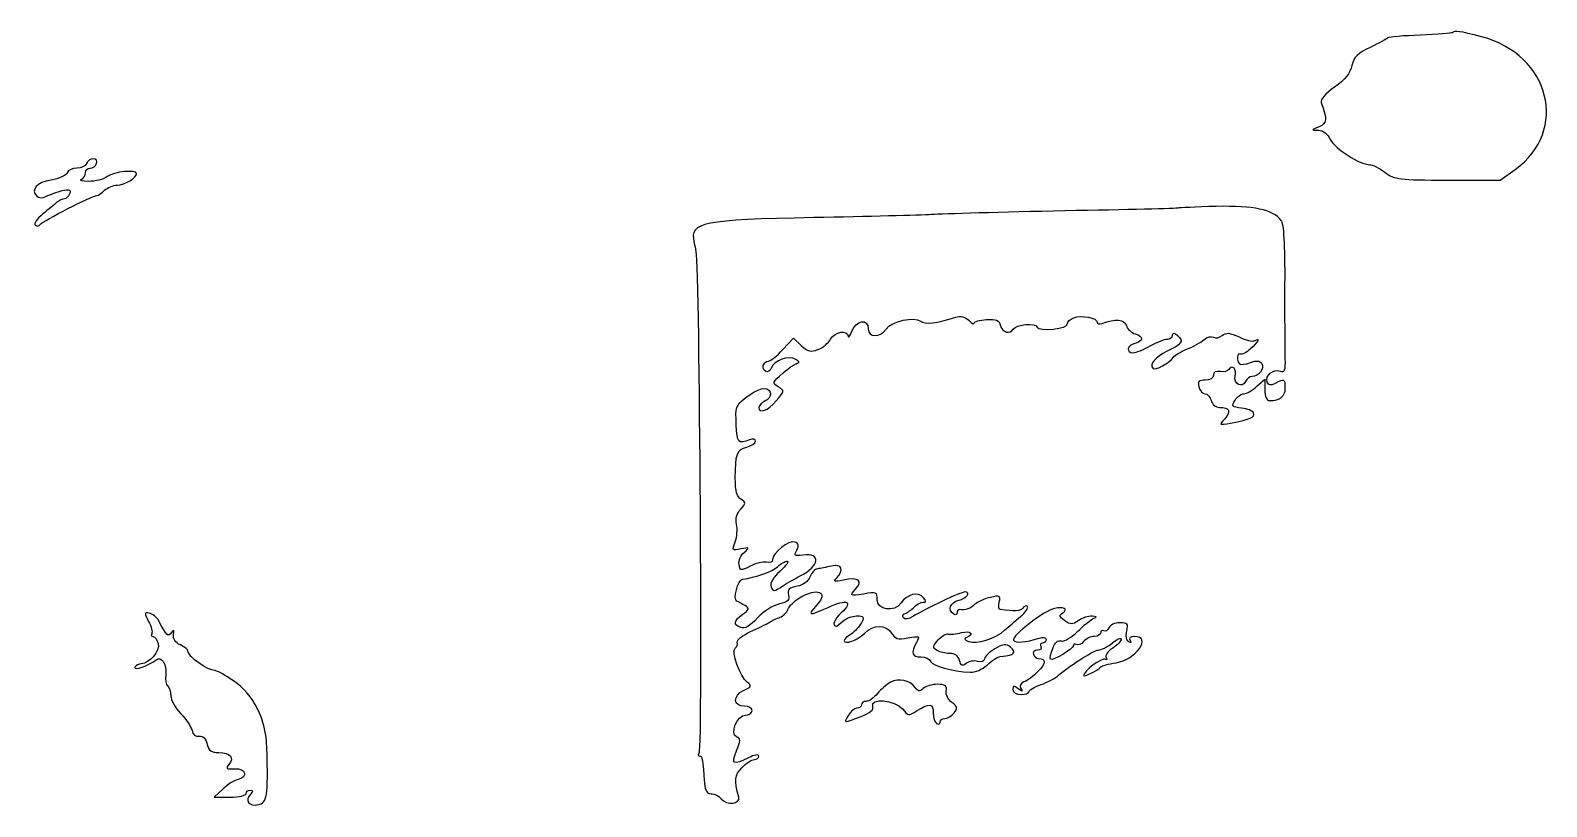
# Model space of a CAD drawing. Extents: x 0 to 69.4, y 0 to 30.3.
# Drawn here: x -0.01 to 7.69, y 11.08 to 15.02 of the extents above; entities that cross this region are included whole.
import ezdxf

# ---------------------------------------------------------------- set-up
doc = ezdxf.new("R2010")
doc.units = 0
doc.header["$MEASUREMENT"] = 0
doc.layers.get('0').update_dxf_attribs({"linetype": 'CONTINUOUS'})

msp = doc.modelspace()

# ---------------------------------------------------------------- linework, layer by layer
at = {"color": 0, "linetype": 'CONTINUOUS'}
for p, q in [((7.20975, 15.0088), (7.20975, 15.0088)), ((0.27306, 14.3439), (0.27306, 14.3439)), ((7.18544, 14.2606), (7.45107, 14.2606)), ((7.45107, 14.2606), (7.5274, 14.3143)), ((5.81754, 14.1182), (5.81754, 14.1182)), ((3.80908, 13.3995), (3.8629, 13.4568)), ((3.8629, 13.4568), (3.90283, 13.4204)), ((6.21679, 13.2138), (6.25672, 13.2502)), ((6.25672, 13.2502), (6.25672, 13.1964)), ((0.58898, 12.0195), (0.58898, 12.0195)), ((5.18913, 12.0854), (5.18913, 12.0854)), ((4.3559, 11.7104), (4.3559, 11.7104)), ((0.96739, 11.1688), (0.92225, 11.1272)), ((0.92225, 11.1272), (1.00385, 11.1272))]:
    msp.add_line(p, q, dxfattribs=at)
for points in [[(7.35732, 14.9879), (7.24447, 15.0174), (7.2219, 15.0208), (7.20975, 15.0088)], [(6.88167, 14.9826), (6.87646, 14.9775), (6.83653, 14.9549), (6.79139, 14.934)], [(7.04656, 14.9965), (6.96153, 14.9931), (6.88688, 14.9879), (6.88167, 14.9826)], [(7.20975, 15.0088), (7.20628, 15.0053), (7.13336, 15), (7.04656, 14.9965)], [(7.5274, 14.3143), (7.80344, 14.5122), (7.70449, 14.8976), (7.35732, 14.9879)], [(6.79139, 14.934), (6.72889, 14.9046), (6.70806, 14.8854), (6.69938, 14.8421)], [(6.69938, 14.8421), (6.69069, 14.8039), (6.66292, 14.7692), (6.61083, 14.7326)], [(6.61083, 14.7326), (6.56396, 14.6997), (6.53792, 14.6685), (6.54313, 14.6546)], [(6.54313, 14.6546), (6.57438, 14.5713), (6.57264, 14.5469), (6.53271, 14.5313)], [(6.53271, 14.5313), (6.4911, 14.5139), (6.4911, 14.5139), (6.52924, 14.5139)], [(6.52924, 14.5139), (6.55181, 14.5122), (6.57611, 14.4949), (6.59, 14.4653)], [(6.59, 14.4653), (6.61257, 14.4203), (6.74104, 14.3386), (6.78965, 14.3386)], [(0.27306, 14.3439), (0.26785, 14.3317), (0.24702, 14.3213), (0.22445, 14.3213)], [(0.30778, 14.3682), (0.29389, 14.3682), (0.27827, 14.3578), (0.27306, 14.3439)], [(0.29216, 14.3213), (0.30604, 14.3213), (0.31993, 14.3317), (0.32514, 14.3439)], [(0.32514, 14.3439), (0.33035, 14.3578), (0.32167, 14.3682), (0.30778, 14.3682)], [(6.78965, 14.3386), (6.80354, 14.3386), (6.83826, 14.3213), (6.86604, 14.3004)], [(0.09424, 14.2606), (0.02132, 14.2483), (-0.01166, 14.2119), (0.02132, 14.1789)], [(0.17584, 14.2969), (0.17063, 14.2831), (0.13417, 14.2675), (0.09424, 14.2606)], [(0.22445, 14.3213), (0.20188, 14.3213), (0.18104, 14.3108), (0.17584, 14.2969)], [(0.28521, 14.2536), (0.25222, 14.2536), (0.23486, 14.2588), (0.24702, 14.264)], [(0.24702, 14.264), (0.25743, 14.2675), (0.26785, 14.2831), (0.26785, 14.2969)], [(0.26785, 14.2969), (0.26785, 14.3108), (0.27827, 14.3213), (0.29216, 14.3213)], [(0.37891, 14.2779), (0.36155, 14.264), (0.3182, 14.2536), (0.28521, 14.2536)], [(0.52821, 14.2935), (0.52821, 14.3143), (0.41189, 14.3039), (0.37891, 14.2779)], [(0.42925, 14.2344), (0.46745, 14.2363), (0.52821, 14.271), (0.52821, 14.2935)], [(6.86604, 14.3004), (6.91639, 14.2622), (6.93722, 14.2606), (7.18544, 14.2606)], [(0.02132, 14.1789), (0.03174, 14.1685), (0.0491, 14.1668), (0.06993, 14.1789)], [(0.03868, 14.0349), (0.05257, 14.0539), (0.30431, 14.1824), (0.32688, 14.1824)], [(0.06993, 14.1789), (0.08903, 14.1876), (0.12375, 14.1997), (0.14979, 14.2067)], [(0.14979, 14.2067), (0.18799, 14.2154), (0.19493, 14.2119), (0.18799, 14.1911)], [(0.18799, 14.1911), (0.18104, 14.1772), (0.17063, 14.165), (0.16195, 14.165)], [(0.32688, 14.1824), (0.33382, 14.1824), (0.35118, 14.1946), (0.36502, 14.2085)], [(0.36502, 14.2085), (0.38064, 14.2224), (0.40842, 14.2344), (0.42925, 14.2344)], [(0.12375, 14.1476), (0.1116, 14.1372), (0.08035, 14.1113), (0.05084, 14.0869)], [(0.16195, 14.165), (0.15153, 14.165), (0.1359, 14.1564), (0.12375, 14.1476)], [(5.24121, 14.1043), (4.92529, 14.0974), (4.62147, 14.0886), (4.56424, 14.0851)], [(5.81754, 14.1182), (5.81581, 14.1164), (5.55544, 14.1094), (5.24121, 14.1043)], [(6.01025, 14.1268), (5.90608, 14.1233), (5.81928, 14.1199), (5.81754, 14.1182)], [(6.34006, 14.0557), (6.29492, 14.1113), (6.2029, 14.1303), (6.01025, 14.1268)], [(0.05084, 14.0869), (0.02306, 14.0643), (0.0057, 14.0383), (0.01264, 14.0314)], [(0.01264, 14.0314), (0.02132, 14.0244), (0.03174, 14.0261), (0.03868, 14.0349)], [(3.96707, 14.0696), (3.40115, 14.0592), (3.33692, 14.0453), (3.35775, 13.9481)], [(4.56424, 14.0851), (4.50694, 14.0817), (4.23785, 14.0747), (3.96707, 14.0696)], [(6.35915, 13.7293), (6.36089, 13.9342), (6.35394, 14.04), (6.34006, 14.0557)], [(3.35775, 13.9481), (3.35949, 13.9394), (3.36469, 13.9151), (3.36817, 13.896)], [(3.36817, 13.896), (3.38553, 13.8144), (3.40115, 11.3789), (3.38379, 11.3529)], [(6.36089, 13.3544), (6.35915, 13.3943), (6.35915, 13.5627), (6.35915, 13.7293)], [(4.15972, 13.4932), (4.18056, 13.5488), (4.24306, 13.5592), (4.24306, 13.5054)], [(4.33333, 13.5036), (4.36111, 13.5436), (4.47743, 13.5696), (4.50868, 13.5436)], [(4.50868, 13.5436), (4.52951, 13.5262), (4.59201, 13.5332), (4.68744, 13.5644)], [(4.68744, 13.5644), (4.71175, 13.5713), (4.73606, 13.5661), (4.75342, 13.5488)], [(4.78119, 13.5349), (4.78119, 13.5418), (4.80897, 13.5505), (4.84369, 13.5523)], [(4.84369, 13.5523), (4.89231, 13.5557), (4.90793, 13.5488), (4.91488, 13.521)], [(5.2551, 13.5314), (5.25336, 13.5418), (5.26725, 13.554), (5.28635, 13.5609)], [(5.28635, 13.5609), (5.32628, 13.5766), (5.40614, 13.5609), (5.40614, 13.5384)], [(5.42871, 13.5314), (5.49989, 13.5575), (5.54329, 13.554), (5.55371, 13.5227)], [(4.05214, 13.4533), (4.07297, 13.4915), (4.13894, 13.5019), (4.14068, 13.4672)], [(4.14068, 13.4672), (4.14068, 13.4551), (4.14931, 13.4655), (4.15972, 13.4932)], [(4.24306, 13.5054), (4.24306, 13.4603), (4.30208, 13.4586), (4.33333, 13.5036)], [(4.75342, 13.5488), (4.76904, 13.5332), (4.78119, 13.5262), (4.78119, 13.5349)], [(4.91488, 13.521), (4.92356, 13.4863), (4.96349, 13.4759), (4.97911, 13.5036)], [(4.97911, 13.5036), (4.99474, 13.5279), (5.09196, 13.5366), (5.10058, 13.5141)], [(5.10058, 13.5141), (5.10926, 13.4898), (5.26031, 13.5054), (5.2551, 13.5314)], [(5.40614, 13.5384), (5.40614, 13.5297), (5.41656, 13.5279), (5.42871, 13.5314)], [(5.55371, 13.5227), (5.55892, 13.5036), (5.57969, 13.4846), (5.59879, 13.4794)], [(5.59879, 13.4794), (5.64219, 13.4655), (5.64046, 13.4429), (5.59706, 13.4308)], [(5.78803, 13.4724), (5.78803, 13.4863), (5.79671, 13.4863), (5.81407, 13.4707)], [(6.03971, 13.4707), (6.06054, 13.4881), (6.0779, 13.4863), (6.12651, 13.4638)], [(3.73617, 13.3405), (3.74658, 13.3405), (3.77957, 13.3665), (3.80908, 13.3995)], [(3.90283, 13.4204), (3.93582, 13.3891), (3.95144, 13.3856), (3.9879, 13.3995)], [(3.9879, 13.3995), (4.01221, 13.4099), (4.04172, 13.4325), (4.05214, 13.4533)], [(5.59706, 13.4308), (5.55718, 13.4204), (5.55024, 13.3839), (5.58838, 13.3839)], [(5.58838, 13.3839), (5.60226, 13.3839), (5.64046, 13.3995), (5.67518, 13.4186)], [(5.67518, 13.4186), (5.7099, 13.4377), (5.7481, 13.4533), (5.76199, 13.4533)], [(5.81407, 13.4707), (5.84706, 13.4429), (5.8349, 13.4256), (5.76025, 13.3908)], [(5.76199, 13.4533), (5.77588, 13.4533), (5.78803, 13.462), (5.78803, 13.4724)], [(5.7915, 13.3596), (5.79844, 13.37), (5.82969, 13.3891), (5.86094, 13.4013)], [(5.86094, 13.4013), (5.89219, 13.4134), (5.93213, 13.436), (5.94775, 13.4499)], [(5.94775, 13.4499), (5.96338, 13.4638), (5.98594, 13.469), (5.99636, 13.462)], [(5.99636, 13.462), (6.00678, 13.4551), (6.02588, 13.4603), (6.03971, 13.4707)], [(6.12651, 13.4638), (6.1595, 13.4464), (6.19596, 13.4395), (6.20464, 13.4447)], [(6.18381, 13.403), (6.16471, 13.3839), (6.1404, 13.3717), (6.13172, 13.377)], [(6.20464, 13.4447), (6.23589, 13.4638), (6.22374, 13.4377), (6.18381, 13.403)], [(3.72228, 13.2884), (3.69797, 13.3023), (3.71012, 13.3405), (3.73617, 13.3405)], [(3.87506, 13.3492), (3.8386, 13.3717), (3.76568, 13.3457), (3.75006, 13.3058)], [(3.81082, 13.2815), (3.84381, 13.3092), (3.87853, 13.3318), (3.88721, 13.3318)], [(3.88721, 13.3318), (3.89762, 13.3318), (3.89068, 13.3405), (3.87506, 13.3492)], [(5.76025, 13.3908), (5.70122, 13.3631), (5.66824, 13.3231), (5.68907, 13.304)], [(5.68907, 13.304), (5.69949, 13.2919), (5.77414, 13.3336), (5.7915, 13.3596)], [(6.10568, 13.2641), (6.1161, 13.3006), (6.09179, 13.3249), (6.07443, 13.2988)], [(6.13172, 13.377), (6.1161, 13.3874), (6.11263, 13.344), (6.12825, 13.3266)], [(6.12825, 13.3266), (6.13346, 13.3214), (6.1595, 13.3249), (6.18381, 13.3336)], [(6.18381, 13.3336), (6.21506, 13.3457), (6.23068, 13.344), (6.2411, 13.3283)], [(6.2411, 13.3283), (6.25672, 13.3023), (6.22721, 13.2624), (6.19249, 13.2624)], [(6.33485, 13.2902), (6.35742, 13.2815), (6.36263, 13.2936), (6.36089, 13.3544)], [(3.75006, 13.3058), (3.74485, 13.2902), (3.73096, 13.2832), (3.72228, 13.2884)], [(3.78651, 13.2103), (3.75353, 13.2294), (3.75526, 13.2329), (3.81082, 13.2815)], [(5.95469, 13.245), (5.92171, 13.245), (5.91476, 13.2381), (5.92171, 13.2103)], [(5.99636, 13.2693), (5.99636, 13.2554), (5.979, 13.245), (5.95469, 13.245)], [(6.03108, 13.2884), (6.00851, 13.2919), (5.99636, 13.2849), (5.99636, 13.2693)], [(6.07443, 13.2988), (6.06922, 13.2902), (6.05013, 13.2849), (6.03108, 13.2884)], [(6.1595, 13.2381), (6.14561, 13.2016), (6.09526, 13.2259), (6.10568, 13.2641)], [(6.19249, 13.2624), (6.18033, 13.2624), (6.16471, 13.252), (6.1595, 13.2381)], [(6.26888, 13.2346), (6.25672, 13.2676), (6.30013, 13.304), (6.33485, 13.2902)], [(6.36089, 13.2033), (6.36089, 13.2502), (6.35568, 13.252), (6.30881, 13.2277)], [(3.61469, 13.1513), (3.68235, 13.2033), (3.73269, 13.2172), (3.74485, 13.1842)], [(3.74485, 13.1842), (3.75179, 13.1686), (3.74137, 13.1513), (3.72228, 13.1408)], [(3.7761, 13.1391), (3.81776, 13.1877), (3.8195, 13.1895), (3.78651, 13.2103)], [(5.92171, 13.2103), (5.92692, 13.1912), (5.94081, 13.1756), (5.95296, 13.1756)], [(5.95296, 13.1756), (5.96511, 13.1756), (5.979, 13.1599), (5.98421, 13.1408)], [(6.10568, 13.1426), (6.1161, 13.1599), (6.13693, 13.1756), (6.15082, 13.1756)], [(6.15082, 13.1756), (6.16471, 13.1756), (6.19422, 13.1929), (6.21679, 13.2138)], [(6.25672, 13.1964), (6.25672, 13.1599), (6.2654, 13.1408), (6.28103, 13.1408)], [(6.30881, 13.2277), (6.28624, 13.2155), (6.27582, 13.2172), (6.26888, 13.2346)], [(6.28103, 13.1408), (6.33311, 13.1408), (6.36089, 13.1634), (6.36089, 13.2033)], [(3.57303, 13.0193), (3.56782, 13.1044), (3.57303, 13.1183), (3.61469, 13.1513)], [(3.72228, 13.1408), (3.70318, 13.1304), (3.68756, 13.1148), (3.68756, 13.1061)], [(3.68756, 13.1061), (3.68756, 13.0731), (3.73269, 13.0888), (3.7761, 13.1391)], [(5.98421, 13.1408), (5.98942, 13.1217), (6.00851, 13.1061), (6.02588, 13.1061)], [(6.02588, 13.1061), (6.0779, 13.1061), (6.08658, 13.087), (6.0536, 13.0488)], [(6.13867, 13.1027), (6.09006, 13.1079), (6.08658, 13.1113), (6.10568, 13.1426)], [(6.19943, 13.0766), (6.19596, 13.0888), (6.16818, 13.0992), (6.13867, 13.1027)], [(3.64074, 12.9413), (3.58171, 12.9187), (3.5765, 12.9239), (3.57303, 13.0193)], [(6.0536, 13.0488), (6.0224, 13.0159), (6.02414, 13.0159), (6.08311, 13.0263)], [(6.08311, 13.0263), (6.18728, 13.0471), (6.20638, 13.0558), (6.19943, 13.0766)], [(3.67025, 12.9343), (3.67025, 12.9465), (3.6581, 12.9482), (3.64074, 12.9413)], [(3.56782, 12.7468), (3.56782, 12.8683), (3.5765, 12.8926), (3.62685, 12.9048)], [(3.62685, 12.9048), (3.65115, 12.9117), (3.67025, 12.9239), (3.67025, 12.9343)], [(3.59733, 12.6392), (3.5765, 12.6513), (3.56782, 12.6791), (3.56782, 12.7468)], [(3.5956, 12.5888), (3.62337, 12.6201), (3.62337, 12.6235), (3.59733, 12.6392)], [(3.57476, 12.5125), (3.56782, 12.5403), (3.57476, 12.5663), (3.5956, 12.5888)], [(3.56782, 12.4239), (3.5765, 12.45), (3.57997, 12.4899), (3.57476, 12.5125)], [(3.59733, 12.3875), (3.55219, 12.3771), (3.55046, 12.3788), (3.56782, 12.4239)], [(3.86985, 12.4222), (3.84033, 12.4343), (3.757, 12.3684), (3.757, 12.3319)], [(3.88026, 12.3805), (3.89242, 12.4048), (3.89068, 12.4153), (3.86985, 12.4222)], [(3.58692, 12.3093), (3.58344, 12.3284), (3.5956, 12.3562), (3.61296, 12.3701)], [(3.61296, 12.3701), (3.64247, 12.3944), (3.64074, 12.3962), (3.59733, 12.3875)], [(3.72575, 12.3198), (3.70839, 12.3232), (3.67199, 12.3146), (3.64421, 12.3007)], [(3.757, 12.3319), (3.757, 12.3198), (3.74311, 12.3146), (3.72575, 12.3198)], [(3.78304, 12.2972), (3.79867, 12.3128), (3.82124, 12.325), (3.83165, 12.325)], [(3.83165, 12.325), (3.84207, 12.325), (3.82644, 12.3024), (3.79519, 12.2746)], [(3.91151, 12.3562), (3.86985, 12.3493), (3.86464, 12.3528), (3.88026, 12.3805)], [(3.89762, 12.2503), (3.99658, 12.2989), (4.00526, 12.3701), (3.91151, 12.3562)], [(3.64421, 12.3007), (3.59386, 12.2746), (3.59212, 12.2746), (3.58692, 12.3093)], [(3.60601, 12.2347), (3.66678, 12.2399), (3.75874, 12.2729), (3.78304, 12.2972)], [(3.79519, 12.2746), (3.75874, 12.2416), (3.74311, 12.2139), (3.75006, 12.1948)], [(3.80735, 12.1982), (3.83165, 12.2139), (3.87332, 12.2382), (3.89762, 12.2503)], [(3.94797, 12.2468), (3.93929, 12.2225), (3.91325, 12.2034), (3.882, 12.1982)], [(3.98617, 12.2868), (3.97228, 12.285), (3.95492, 12.2677), (3.94797, 12.2468)], [(4.05735, 12.3007), (4.02957, 12.2937), (3.99832, 12.2885), (3.98617, 12.2868)], [(4.08339, 12.2399), (4.12158, 12.2816), (4.10943, 12.3128), (4.05735, 12.3007)], [(4.17882, 12.1826), (4.21875, 12.226), (4.19444, 12.2451), (4.11638, 12.2295)], [(3.5765, 12.1218), (3.55393, 12.1288), (3.58171, 12.2312), (3.60601, 12.2347)], [(3.75006, 12.1948), (3.76047, 12.1705), (3.76568, 12.1705), (3.80735, 12.1982)], [(3.882, 12.1982), (3.84033, 12.1896), (3.83165, 12.1809), (3.8386, 12.1531)], [(3.89415, 12.1392), (3.98443, 12.193), (4.04346, 12.1687), (3.98269, 12.1028)], [(4.11638, 12.2295), (4.07124, 12.2191), (4.06429, 12.2208), (4.08339, 12.2399)], [(4.21875, 12.1583), (4.14757, 12.1479), (4.14757, 12.1479), (4.17882, 12.1826)], [(4.28819, 12.1305), (4.28993, 12.1687), (4.28472, 12.1705), (4.21875, 12.1583)], [(4.52257, 12.1409), (4.49653, 12.1722), (4.44097, 12.1583), (4.40972, 12.1132)], [(4.73432, 12.1687), (4.71349, 12.1687), (4.53993, 12.0871), (4.46875, 12.0438)], [(4.70307, 12.1271), (4.74126, 12.1357), (4.76557, 12.1687), (4.73432, 12.1687)], [(3.61817, 12.0993), (3.60428, 12.108), (3.58518, 12.1184), (3.5765, 12.1218)], [(3.60601, 12.0559), (3.639, 12.0784), (3.64074, 12.0854), (3.61817, 12.0993)], [(3.79172, 12.108), (3.76047, 12.101), (3.71012, 12.0698), (3.68061, 12.0368)], [(3.8386, 12.1531), (3.84554, 12.1271), (3.83512, 12.1184), (3.79172, 12.108)], [(3.83512, 12.0802), (3.84033, 12.0958), (3.86637, 12.1218), (3.89415, 12.1392)], [(3.98269, 12.1028), (3.93061, 12.0472), (3.93929, 12.0455), (4.03999, 12.0906)], [(4.03999, 12.0906), (4.13547, 12.1357), (4.17014, 12.1218), (4.10596, 12.0629)], [(4.40972, 12.1132), (4.375, 12.0629), (4.28646, 12.0767), (4.28819, 12.1305)], [(4.43056, 12.0594), (4.44271, 12.0646), (4.46354, 12.0784), (4.47569, 12.0923)], [(4.47569, 12.0923), (4.48958, 12.1062), (4.51042, 12.1166), (4.52257, 12.1166)], [(4.52257, 12.1166), (4.53819, 12.1166), (4.53819, 12.1218), (4.52257, 12.1409)], [(4.67703, 12.0559), (4.64404, 12.0767), (4.65967, 12.1166), (4.70307, 12.1271)], [(4.78467, 12.1062), (4.7621, 12.0837), (4.73779, 12.075), (4.70828, 12.0802)], [(4.86279, 12.1409), (4.83328, 12.1357), (4.79856, 12.1184), (4.78467, 12.1062)], [(4.90793, 12.1184), (4.91661, 12.1496), (4.9114, 12.1531), (4.86279, 12.1409)], [(4.91314, 12.0802), (4.90619, 12.0802), (4.90272, 12.0975), (4.90793, 12.1184)], [(5.01557, 12.0438), (5.04161, 12.0646), (5.05724, 12.0889), (5.05203, 12.0958)], [(5.05203, 12.0958), (5.04508, 12.101), (5.03467, 12.0975), (5.02772, 12.0871)], [(5.23079, 12.0629), (5.26031, 12.0819), (5.23426, 12.0958), (5.18913, 12.0854)], [(0.59245, 12.0611), (0.56641, 12.0663), (0.56641, 12.0629), (0.58898, 12.0195)], [(0.58898, 12.0195), (0.60286, 11.9934), (0.60981, 11.9657), (0.6046, 11.957)], [(0.64106, 12.0212), (0.63064, 12.0403), (0.60981, 12.0577), (0.59245, 12.0611)], [(0.7053, 11.9622), (0.68793, 11.9379), (0.68099, 11.9448), (0.64106, 12.0212)], [(3.5956, 11.9882), (3.55567, 12.0021), (3.55914, 12.0229), (3.60601, 12.0559)], [(3.68061, 12.0368), (3.64247, 11.9969), (3.61469, 11.9795), (3.5956, 11.9882)], [(3.64247, 11.9657), (3.68235, 11.983), (3.72575, 12.0056), (3.73964, 12.0143)], [(3.73964, 12.0143), (3.75353, 12.0229), (3.77957, 12.0351), (3.79519, 12.0403)], [(3.79519, 12.0403), (3.81256, 12.0472), (3.82992, 12.0646), (3.83512, 12.0802)], [(4.10596, 12.0629), (4.07124, 12.0299), (4.05735, 11.9952), (4.07992, 11.9952)], [(4.07992, 11.9952), (4.08512, 11.9952), (4.10075, 12.0073), (4.11464, 12.0212)], [(4.11464, 12.0212), (4.13026, 12.0351), (4.16146, 12.0472), (4.18403, 12.0472)], [(4.20833, 12.0125), (4.19792, 11.9934), (4.17361, 11.9674), (4.15625, 11.9552)], [(4.18403, 12.0472), (4.22222, 12.0472), (4.22396, 12.0438), (4.20833, 12.0125)], [(4.42188, 12.0368), (4.41493, 12.0455), (4.4184, 12.0559), (4.43056, 12.0594)], [(4.46875, 12.0438), (4.45139, 12.0316), (4.42882, 12.0299), (4.42188, 12.0368)], [(4.69439, 12.0629), (4.69439, 12.0542), (4.68744, 12.0507), (4.67703, 12.0559)], [(4.70828, 12.0802), (4.6996, 12.0802), (4.69439, 12.0732), (4.69439, 12.0629)], [(5.02772, 12.0871), (5.01731, 12.0715), (4.98432, 12.0698), (4.91314, 12.0802)], [(4.93744, 11.9761), (4.95481, 11.9917), (4.98953, 12.0212), (5.01557, 12.0438)], [(5.18913, 12.0854), (5.13878, 12.075), (4.96869, 11.9448), (4.98085, 11.924)], [(5.24121, 12.0229), (5.21343, 12.0438), (5.21169, 12.0507), (5.23079, 12.0629)], [(5.30892, 12.0229), (5.2794, 12.0021), (5.27072, 12.0021), (5.24121, 12.0229)], [(5.30544, 11.9674), (5.33669, 11.9986), (5.37489, 12.0299), (5.38878, 12.0351)], [(5.3801, 12.0455), (5.361, 12.0472), (5.32801, 12.0368), (5.30892, 12.0229)], [(5.38878, 12.0351), (5.40788, 12.042), (5.4044, 12.0455), (5.3801, 12.0455)], [(5.52072, 12.0125), (5.49468, 12.0125), (5.47038, 12.0004), (5.46517, 11.9865)], [(5.55544, 11.9709), (5.56413, 12.0073), (5.56065, 12.0125), (5.52072, 12.0125)], [(0.6046, 11.957), (0.59939, 11.95), (0.60286, 11.9431), (0.61155, 11.9431)], [(0.61155, 11.9431), (0.62023, 11.9431), (0.63238, 11.9257), (0.63759, 11.9066)], [(0.71571, 11.9518), (0.71918, 11.9778), (0.71745, 11.9813), (0.7053, 11.9622)], [(0.75043, 11.8997), (0.72439, 11.9118), (0.71224, 11.9292), (0.71571, 11.9518)], [(3.57824, 11.9136), (3.57476, 11.924), (3.60428, 11.9483), (3.64247, 11.9657)], [(4.12158, 11.9222), (4.12158, 11.8997), (4.18924, 11.924), (4.22396, 11.9587)], [(4.15625, 11.9552), (4.13721, 11.9448), (4.12158, 11.9292), (4.12158, 11.9222)], [(4.22396, 11.9587), (4.27083, 12.0056), (4.33333, 12.0056), (4.36111, 11.9604)], [(4.36111, 11.9604), (4.37847, 11.9309), (4.3941, 11.9257), (4.44444, 11.9361)], [(4.44444, 11.9361), (4.50347, 11.9466), (4.50694, 11.9448), (4.48785, 11.9118)], [(4.59896, 11.9257), (4.61632, 11.9448), (4.63883, 11.9587), (4.64925, 11.9552)], [(4.64925, 11.9552), (4.65967, 11.9518), (4.68918, 11.9552), (4.71696, 11.9622)], [(4.71696, 11.9622), (4.7621, 11.9743), (4.78467, 11.9535), (4.743, 11.9379)], [(4.743, 11.9379), (4.72738, 11.9327), (4.73085, 11.9257), (4.75342, 11.917)], [(4.75342, 11.917), (4.78988, 11.9014), (4.89231, 11.9327), (4.93744, 11.9761)], [(5.111, 11.9344), (5.1301, 11.9413), (5.14572, 11.9379), (5.14572, 11.9275)], [(5.22211, 11.9205), (5.236, 11.9153), (5.27246, 11.9361), (5.30544, 11.9674)], [(5.39051, 11.9431), (5.37315, 11.9431), (5.34885, 11.9309), (5.33669, 11.917)], [(5.4235, 11.9622), (5.4235, 11.9518), (5.40961, 11.9431), (5.39051, 11.9431)], [(5.43913, 11.9709), (5.43044, 11.9761), (5.4235, 11.9709), (5.4235, 11.9622)], [(5.46517, 11.9865), (5.45822, 11.9726), (5.44781, 11.9657), (5.43913, 11.9709)], [(5.48253, 11.9101), (5.50683, 11.9292), (5.52767, 11.9379), (5.52767, 11.9292)], [(5.50163, 11.8094), (5.60226, 11.825), (5.6856, 11.9431), (5.59532, 11.9431)], [(5.56586, 11.9153), (5.55371, 11.9222), (5.55024, 11.9466), (5.55544, 11.9709)], [(5.59532, 11.9431), (5.57275, 11.9431), (5.56413, 11.9361), (5.57275, 11.9222)], [(0.63759, 11.9066), (0.648, 11.8684), (0.59418, 11.8059), (0.55078, 11.8042)], [(0.78863, 11.8684), (0.78863, 11.8771), (0.77127, 11.891), (0.75043, 11.8997)], [(0.92573, 11.7695), (0.88927, 11.7695), (0.78863, 11.8407), (0.78863, 11.8684)], [(3.62858, 11.7104), (3.59212, 11.7365), (3.54525, 11.8702), (3.56782, 11.8841)], [(3.56782, 11.8841), (3.57824, 11.8893), (3.58171, 11.9032), (3.57824, 11.9136)], [(4.48785, 11.9118), (4.45833, 11.858), (4.46528, 11.8389), (4.51042, 11.8389)], [(4.59028, 11.8736), (4.56944, 11.8858), (4.57118, 11.8945), (4.59896, 11.9257)], [(4.65619, 11.8563), (4.63536, 11.8563), (4.60417, 11.8632), (4.59028, 11.8736)], [(4.88536, 11.8806), (4.85758, 11.8632), (4.83328, 11.8389), (4.83328, 11.8285)], [(4.96522, 11.8893), (4.94439, 11.9066), (4.92876, 11.9049), (4.88536, 11.8806)], [(4.91314, 11.8407), (4.96001, 11.8459), (4.96869, 11.8476), (4.97911, 11.858)], [(4.97911, 11.858), (4.98606, 11.8632), (4.97911, 11.8788), (4.96522, 11.8893)], [(4.98085, 11.924), (4.99126, 11.9084), (5.04161, 11.9118), (5.111, 11.9344)], [(5.10232, 11.8736), (5.08675, 11.8736), (5.07633, 11.8632), (5.08154, 11.8528)], [(5.11968, 11.891), (5.12489, 11.8823), (5.11794, 11.8736), (5.10232, 11.8736)], [(5.12663, 11.9084), (5.11794, 11.9084), (5.11447, 11.9014), (5.11968, 11.891)], [(5.14572, 11.9275), (5.14572, 11.917), (5.13704, 11.9084), (5.12663, 11.9084)], [(5.16829, 11.8268), (5.16482, 11.8302), (5.17003, 11.8563), (5.18044, 11.8823)], [(5.28461, 11.8962), (5.28461, 11.8806), (5.17871, 11.8163), (5.16829, 11.8268)], [(5.18044, 11.8823), (5.19086, 11.9118), (5.20649, 11.9257), (5.22211, 11.9205)], [(5.20301, 11.74), (5.25336, 11.7868), (5.38704, 11.8736), (5.41135, 11.8736)], [(5.30024, 11.9014), (5.29156, 11.9066), (5.28461, 11.9049), (5.28461, 11.8962)], [(5.33669, 11.917), (5.32454, 11.9032), (5.30892, 11.8962), (5.30024, 11.9014)], [(5.41135, 11.8736), (5.42524, 11.8736), (5.45649, 11.8893), (5.48253, 11.9101)], [(5.48426, 11.8841), (5.45996, 11.8684), (5.44433, 11.8459), (5.45128, 11.8354)], [(5.52767, 11.9292), (5.52767, 11.9205), (5.50857, 11.8997), (5.48426, 11.8841)], [(5.57275, 11.9222), (5.57969, 11.9101), (5.57796, 11.9084), (5.56586, 11.9153)], [(0.51953, 11.7868), (0.50738, 11.7677), (0.59245, 11.7955), (0.62543, 11.8233)], [(0.55078, 11.8042), (0.54036, 11.8042), (0.52474, 11.7972), (0.51953, 11.7868)], [(0.62543, 11.8233), (0.65321, 11.8459), (0.68099, 11.8059), (0.67578, 11.7486)], [(4.51042, 11.8389), (4.53299, 11.8389), (4.55556, 11.8285), (4.56076, 11.8146)], [(4.56076, 11.8146), (4.56944, 11.7938), (4.66661, 11.766), (4.7621, 11.7608)], [(4.70654, 11.8216), (4.70133, 11.8441), (4.68224, 11.8563), (4.65619, 11.8563)], [(4.73953, 11.8059), (4.72043, 11.7903), (4.71349, 11.7938), (4.70654, 11.8216)], [(4.79856, 11.8163), (4.77946, 11.8216), (4.75342, 11.8163), (4.73953, 11.8059)], [(4.7621, 11.7608), (4.78467, 11.7591), (4.82286, 11.7764), (4.84717, 11.7972)], [(4.83328, 11.8285), (4.83328, 11.8163), (4.81939, 11.8111), (4.79856, 11.8163)], [(4.84717, 11.7972), (4.86974, 11.8198), (4.90099, 11.8407), (4.91314, 11.8407)], [(5.08154, 11.8528), (5.08501, 11.8407), (5.09711, 11.8302), (5.10753, 11.8302)], [(5.10753, 11.8302), (5.14746, 11.8302), (5.14572, 11.8059), (5.10579, 11.766)], [(5.44607, 11.8268), (5.43044, 11.8372), (5.33669, 11.7677), (5.33669, 11.7452)], [(5.33669, 11.7452), (5.33669, 11.7347), (5.40788, 11.7695), (5.4235, 11.7886)], [(5.4235, 11.7886), (5.42871, 11.7938), (5.46343, 11.8042), (5.50163, 11.8094)], [(5.45128, 11.8354), (5.45822, 11.825), (5.45649, 11.8216), (5.44607, 11.8268)], [(0.67578, 11.7486), (0.67231, 11.7226), (0.67752, 11.6966), (0.6862, 11.6913)], [(1.01948, 11.7174), (0.97781, 11.7469), (0.93614, 11.7695), (0.92573, 11.7695)], [(1.18962, 11.3789), (1.18614, 11.5213), (1.12364, 11.6479), (1.01948, 11.7174)], [(3.60949, 11.6688), (3.64942, 11.6861), (3.65289, 11.6913), (3.62858, 11.7104)], [(4.3559, 11.7104), (4.33854, 11.7), (4.30729, 11.674), (4.28993, 11.6532)], [(4.4809, 11.6844), (4.45313, 11.7209), (4.39757, 11.733), (4.3559, 11.7104)], [(5.03293, 11.7122), (5.01557, 11.7052), (5.01036, 11.6913), (5.01731, 11.6792)], [(5.10579, 11.766), (5.08154, 11.7417), (5.05029, 11.7174), (5.03293, 11.7122)], [(5.11968, 11.6983), (5.15267, 11.7104), (5.19086, 11.7295), (5.20301, 11.74)], [(0.6862, 11.6913), (0.69488, 11.6844), (0.70182, 11.6636), (0.70182, 11.641)], [(0.70182, 11.641), (0.70182, 11.6202), (0.72439, 11.5803), (0.75217, 11.5508)], [(3.61469, 11.589), (3.5574, 11.5872), (3.55393, 11.6427), (3.60949, 11.6688)], [(4.28993, 11.6532), (4.27257, 11.6306), (4.24653, 11.6132), (4.23264, 11.6132)], [(4.26563, 11.589), (4.25, 11.6323), (4.37847, 11.6202), (4.41667, 11.5751)], [(4.52257, 11.6792), (4.50521, 11.6601), (4.49653, 11.6618), (4.4809, 11.6844)], [(4.59549, 11.7), (4.56771, 11.7), (4.53472, 11.6896), (4.52257, 11.6792)], [(4.63883, 11.6653), (4.64404, 11.6931), (4.63363, 11.7), (4.59549, 11.7)], [(4.66835, 11.608), (4.64925, 11.6202), (4.63536, 11.6479), (4.63883, 11.6653)], [(5.00515, 11.6775), (4.98258, 11.6948), (4.97738, 11.6948), (4.97738, 11.674)], [(4.97738, 11.674), (4.97738, 11.6584), (4.99474, 11.6479), (5.01904, 11.6479)], [(5.01731, 11.6792), (5.02772, 11.6618), (5.02599, 11.6618), (5.00515, 11.6775)], [(5.01904, 11.6479), (5.04161, 11.6479), (5.05897, 11.6549), (5.05897, 11.6618)], [(5.05897, 11.6618), (5.05897, 11.6688), (5.08675, 11.6861), (5.11968, 11.6983)], [(0.75217, 11.5508), (0.77995, 11.523), (0.80425, 11.4848), (0.80946, 11.4657)], [(3.65289, 11.5664), (3.65289, 11.5803), (3.63553, 11.589), (3.61469, 11.589)], [(3.6199, 11.5438), (3.63726, 11.5438), (3.65289, 11.5543), (3.65289, 11.5664)], [(4.18576, 11.5786), (4.17361, 11.5786), (4.15451, 11.5629), (4.14242, 11.5438)], [(4.20833, 11.5959), (4.20833, 11.5872), (4.19792, 11.5786), (4.18576, 11.5786)], [(4.2066, 11.5369), (4.25347, 11.5543), (4.27257, 11.5716), (4.26563, 11.589)], [(4.23264, 11.6132), (4.21875, 11.6132), (4.20833, 11.6063), (4.20833, 11.5959)], [(4.41667, 11.5751), (4.44618, 11.5386), (4.44792, 11.5386), (4.49132, 11.5664)], [(4.49132, 11.5664), (4.55382, 11.6063), (4.57292, 11.6028), (4.57292, 11.5543)], [(4.57292, 11.5543), (4.57292, 11.5299), (4.5816, 11.5056), (4.59028, 11.5004)], [(4.63189, 11.5265), (4.64404, 11.5265), (4.66661, 11.5386), (4.67876, 11.5543)], [(4.67876, 11.5543), (4.69786, 11.5786), (4.69613, 11.5855), (4.66835, 11.608)], [(3.57476, 11.4327), (3.53831, 11.4466), (3.5765, 11.5438), (3.6199, 11.5438)], [(4.14242, 11.5438), (4.11638, 11.5022), (4.11985, 11.5022), (4.2066, 11.5369)], [(4.59028, 11.5004), (4.60069, 11.4952), (4.60764, 11.4987), (4.60764, 11.5074)], [(4.60764, 11.5074), (4.60764, 11.5178), (4.61806, 11.5265), (4.63189, 11.5265)], [(0.80946, 11.4657), (0.81293, 11.4449), (0.82682, 11.4327), (0.84586, 11.4362)], [(0.84586, 11.4362), (0.86496, 11.4397), (0.87885, 11.4258), (0.8858, 11.3963)], [(0.8858, 11.3963), (0.89448, 11.3633), (0.90836, 11.3529), (0.94482, 11.3529)], [(3.57476, 11.3615), (3.5956, 11.4136), (3.5956, 11.4258), (3.57476, 11.4327)], [(0.94482, 11.3529), (1.00385, 11.3529), (1.02642, 11.3268), (0.99691, 11.2921)], [(1.14621, 11.089), (1.19135, 11.0977), (1.19656, 11.1272), (1.18962, 11.3789)], [(3.38379, 11.3529), (3.37858, 11.3424), (3.37858, 11.3355), (3.38726, 11.3355)], [(3.38726, 11.3355), (3.40115, 11.3355), (3.40289, 11.3181), (3.41157, 11.1966)], [(3.63553, 11.3268), (3.5574, 11.2869), (3.54525, 11.2938), (3.57476, 11.3615)], [(3.68756, 11.3355), (3.68756, 11.3459), (3.66504, 11.3424), (3.63553, 11.3268)], [(3.66504, 11.3181), (3.67714, 11.3181), (3.68756, 11.3268), (3.68756, 11.3355)], [(0.99691, 11.2921), (0.97955, 11.273), (0.98475, 11.2678), (1.02642, 11.2713)], [(1.02642, 11.2713), (1.08198, 11.2747), (1.0976, 11.2279), (1.04378, 11.2174)], [(3.58518, 11.1272), (3.56261, 11.2174), (3.56435, 11.2348), (3.60081, 11.2765)], [(3.60081, 11.2765), (3.62337, 11.299), (3.65115, 11.3181), (3.66504, 11.3181)], [(1.04378, 11.2174), (1.02642, 11.214), (0.99343, 11.1931), (0.96739, 11.1688)], [(3.41157, 11.1966), (3.41504, 11.1602), (3.42546, 11.1445), (3.44456, 11.1445)], [(1.00385, 11.1272), (1.04725, 11.1272), (1.08371, 11.1358), (1.08371, 11.1445)], [(1.10628, 11.1428), (1.07503, 11.1116), (1.0976, 11.0786), (1.14621, 11.089)], [(1.08371, 11.1445), (1.08371, 11.1549), (1.09239, 11.1619), (1.10455, 11.1619)], [(1.10455, 11.1619), (1.12017, 11.1619), (1.12017, 11.1567), (1.10628, 11.1428)], [(3.44456, 11.1445), (3.46192, 11.1445), (3.48449, 11.1324), (3.49664, 11.1185)], [(3.49664, 11.1185), (3.52442, 11.0838), (3.5956, 11.0925), (3.58518, 11.1272)]]:
    msp.add_open_spline(points, degree=3, dxfattribs=at)

doc.saveas('drawing.dxf')
